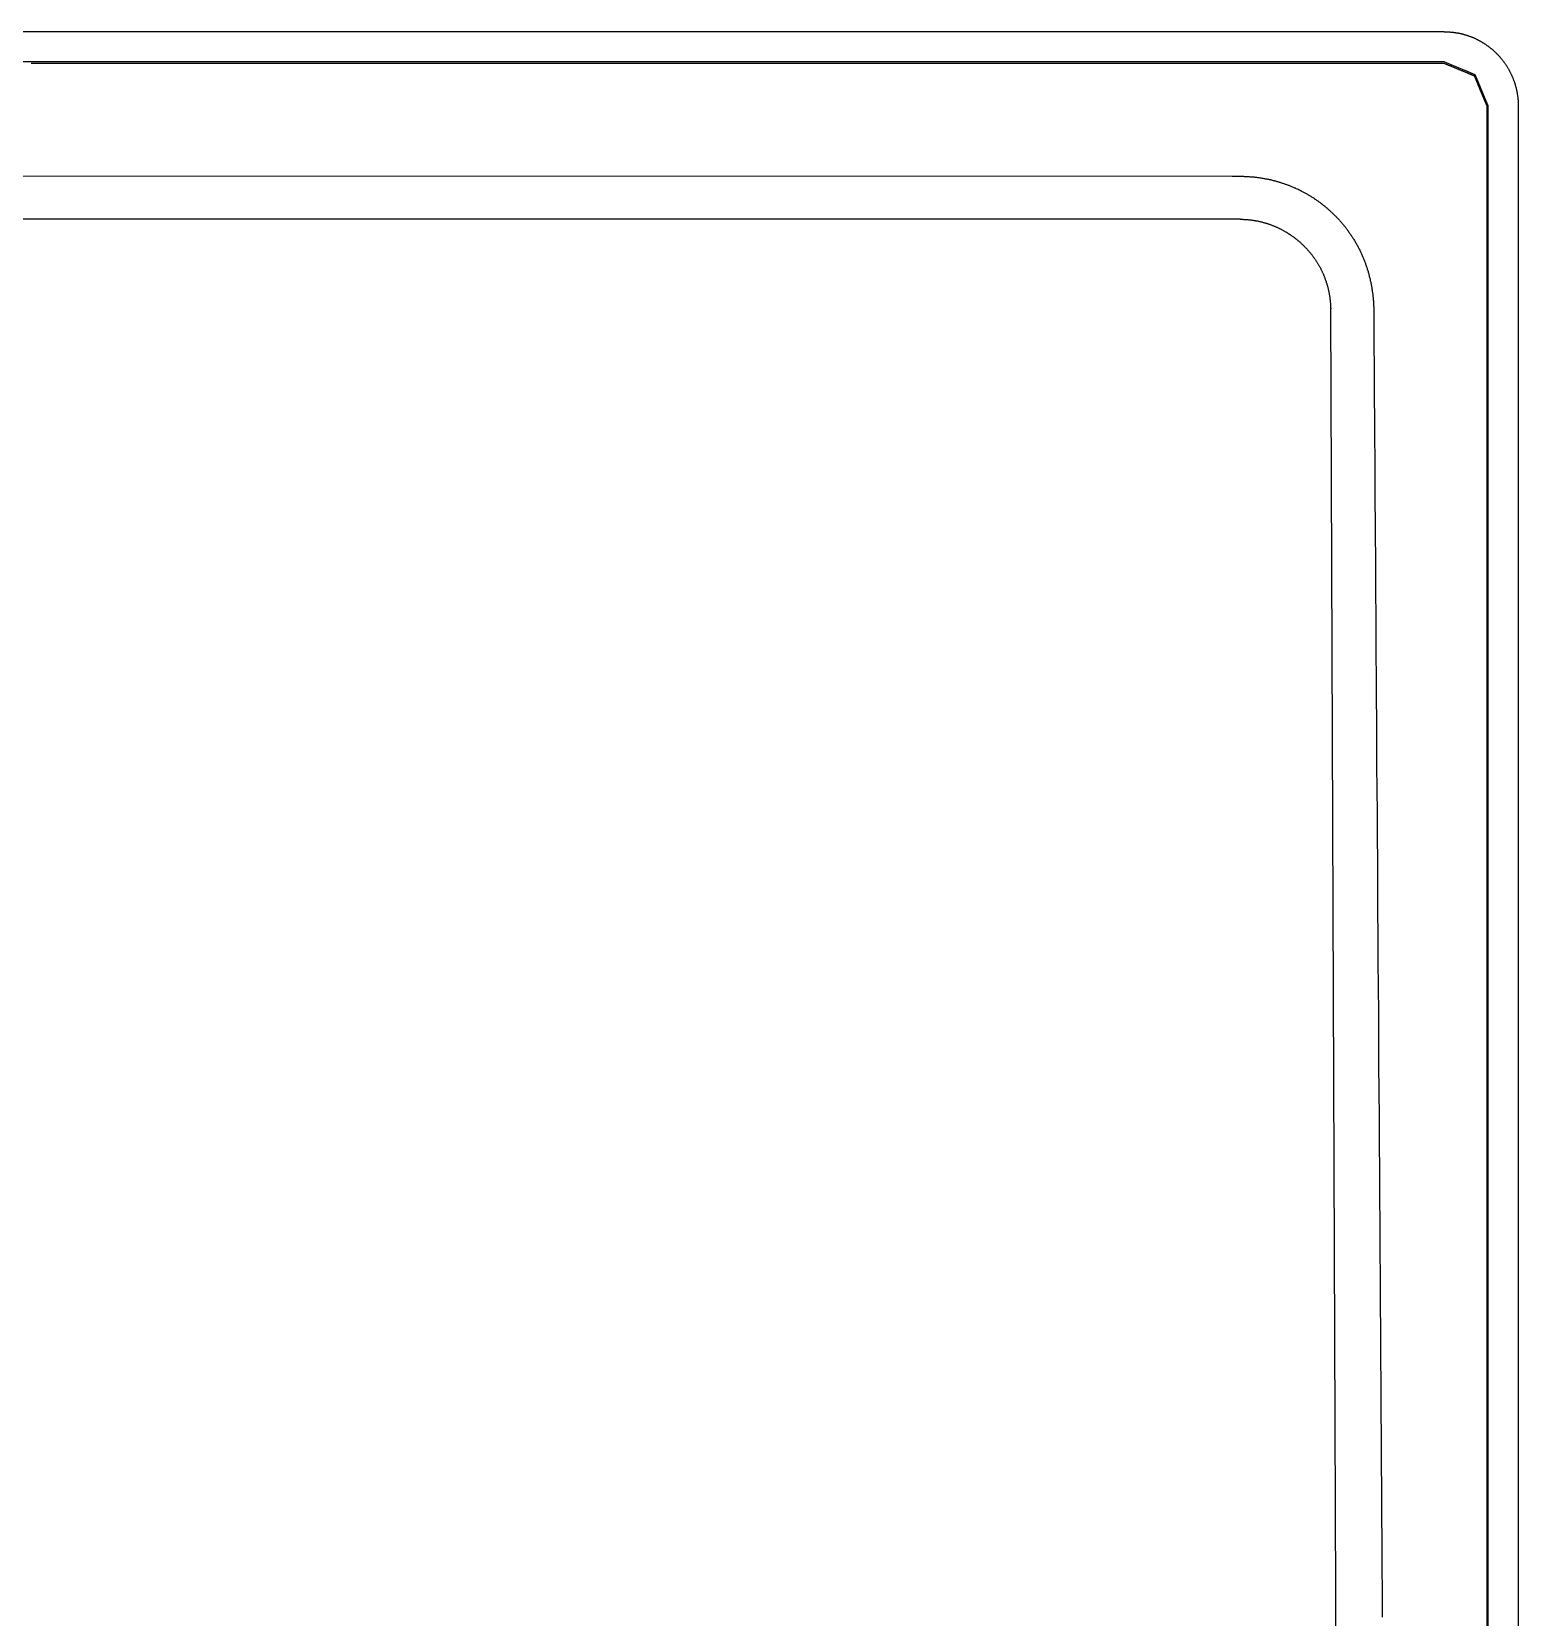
# Model space of a CAD drawing. Extents: x 0 to 60, y -32 to 0.
# Drawn here: x 45 to 60, y -16 to 0 of the extents above; entities that cross this region are included whole.
import ezdxf

# ---------------------------------------------------------------- set-up
doc = ezdxf.new("R2010")
doc.units = 0
doc.layers.get('0').update_dxf_attribs({"linetype": 'CONTINUOUS'})

msp = doc.modelspace()

# ---------------------------------------------------------------- linework, layer by layer
for points in [[(59.252, 0), (0.748, 0)], [(57.192, -1.893), (42.923, -1.893), (42.851, -1.865), (42.73, -1.819), (42.657, -1.791), (42.624, -1.72), (42.578, -1.621), (42.545, -1.55), (42.545, -1.471), (42.547, -0.397), (42.547, -0.318)], [(60, -23.427), (59.932, -23.387), (59.85, -23.338), (59.783, -23.299), (59.755, -23.225), (59.723, -23.137), (59.695, -23.063), (59.695, -0.748), (59.665, -0.676), (59.595, -0.507), (59.565, -0.434), (59.493, -0.404), (59.324, -0.334), (59.252, -0.304), (42.75, -0.304)], [(60, -0.748), (60, -32)], [(42.546, -1.445), (42.66, -1.455), (42.738, -1.455), (57.114, -1.459), (57.192, -1.459)], [(58.182, -21.815), (58.107, -2.797)]]:
    msp.add_lwpolyline(points)
for points in [[(59.252, 0, 0), (59.257, 0, 0), (59.262, 0, 0), (59.268, 0, 0), (59.273, 0, 0), (59.278, 0, 0), (59.283, -0.001, 0), (59.289, -0.001, 0), (59.294, -0.001, 0), (59.299, -0.001, 0), (59.304, -0.002, 0), (59.31, -0.002, 0), (59.315, -0.003, 0), (59.32, -0.003, 0), (59.325, -0.004, 0), (59.33, -0.004, 0), (59.336, -0.005, 0), (59.341, -0.005, 0), (59.346, -0.006, 0), (59.351, -0.007, 0), (59.356, -0.007, 0), (59.361, -0.008, 0), (59.366, -0.009, 0), (59.371, -0.01, 0), (59.377, -0.01, 0), (59.382, -0.011, 0), (59.387, -0.012, 0), (59.392, -0.013, 0), (59.397, -0.014, 0), (59.402, -0.015, 0), (59.407, -0.016, 0), (59.412, -0.017, 0), (59.417, -0.018, 0), (59.422, -0.019, 0), (59.427, -0.021, 0), (59.432, -0.022, 0), (59.437, -0.023, 0), (59.441, -0.024, 0), (59.447, -0.026, 0), (59.451, -0.027, 0), (59.456, -0.028, 0), (59.461, -0.03, 0), (59.466, -0.031, 0), (59.471, -0.033, 0), (59.476, -0.034, 0), (59.48, -0.036, 0), (59.485, -0.037, 0), (59.49, -0.039, 0), (59.495, -0.04, 0), (59.499, -0.042, 0), (59.504, -0.044, 0), (59.509, -0.045, 0), (59.514, -0.047, 0), (59.518, -0.049, 0), (59.523, -0.051, 0), (59.528, -0.053, 0), (59.532, -0.054, 0), (59.537, -0.056, 0), (59.542, -0.058, 0), (59.546, -0.06, 0), (59.551, -0.062, 0), (59.555, -0.064, 0), (59.56, -0.066, 0), (59.565, -0.068, 0), (59.569, -0.07, 0), (59.574, -0.073, 0), (59.578, -0.075, 0), (59.583, -0.077, 0), (59.587, -0.079, 0), (59.591, -0.081, 0), (59.596, -0.084, 0), (59.6, -0.086, 0), (59.605, -0.088, 0), (59.609, -0.091, 0), (59.613, -0.093, 0), (59.618, -0.095, 0), (59.622, -0.098, 0), (59.626, -0.1, 0), (59.63, -0.103, 0), (59.635, -0.105, 0), (59.639, -0.108, 0), (59.643, -0.111, 0), (59.648, -0.113, 0), (59.652, -0.116, 0), (59.656, -0.118, 0), (59.66, -0.121, 0), (59.664, -0.124, 0), (59.668, -0.127, 0), (59.672, -0.129, 0), (59.676, -0.132, 0), (59.68, -0.135, 0), (59.684, -0.138, 0), (59.688, -0.141, 0), (59.692, -0.144, 0), (59.696, -0.147, 0), (59.7, -0.149, 0), (59.704, -0.152, 0), (59.708, -0.155, 0), (59.712, -0.158, 0), (59.716, -0.161, 0), (59.72, -0.165, 0), (59.724, -0.168, 0), (59.727, -0.171, 0), (59.731, -0.174, 0), (59.735, -0.177, 0), (59.739, -0.18, 0), (59.742, -0.184, 0), (59.746, -0.187, 0), (59.75, -0.19, 0), (59.753, -0.193, 0), (59.757, -0.197, 0), (59.761, -0.2, 0), (59.764, -0.204, 0), (59.769, -0.208, 0), (59.773, -0.212, 0), (59.777, -0.216, 0), (59.781, -0.22, 0), (59.785, -0.224, 0), (59.789, -0.228, 0), (59.793, -0.232, 0), (59.797, -0.236, 0), (59.801, -0.24, 0), (59.805, -0.245, 0), (59.809, -0.249, 0), (59.812, -0.253, 0), (59.816, -0.257, 0), (59.82, -0.262, 0), (59.824, -0.266, 0), (59.827, -0.27, 0), (59.831, -0.275, 0), (59.834, -0.279, 0), (59.838, -0.283, 0), (59.841, -0.288, 0), (59.845, -0.292, 0), (59.848, -0.297, 0), (59.852, -0.301, 0), (59.855, -0.306, 0), (59.858, -0.31, 0), (59.861, -0.315, 0), (59.865, -0.319, 0), (59.868, -0.324, 0), (59.871, -0.328, 0), (59.874, -0.333, 0), (59.877, -0.338, 0), (59.88, -0.342, 0), (59.883, -0.347, 0), (59.886, -0.352, 0), (59.889, -0.356, 0), (59.892, -0.361, 0), (59.895, -0.366, 0), (59.898, -0.371, 0), (59.9, -0.375, 0), (59.903, -0.38, 0), (59.906, -0.385, 0), (59.908, -0.39, 0), (59.911, -0.395, 0), (59.913, -0.399, 0), (59.916, -0.404, 0), (59.919, -0.409, 0), (59.921, -0.414, 0), (59.923, -0.419, 0), (59.926, -0.424, 0), (59.928, -0.429, 0), (59.931, -0.434, 0), (59.933, -0.439, 0), (59.935, -0.444, 0), (59.937, -0.449, 0), (59.939, -0.454, 0), (59.941, -0.459, 0), (59.944, -0.464, 0), (59.946, -0.469, 0), (59.948, -0.474, 0), (59.95, -0.479, 0), (59.952, -0.484, 0), (59.953, -0.489, 0), (59.955, -0.494, 0), (59.957, -0.499, 0), (59.959, -0.505, 0), (59.961, -0.51, 0), (59.962, -0.515, 0), (59.964, -0.52, 0), (59.966, -0.525, 0), (59.967, -0.53, 0), (59.969, -0.535, 0), (59.97, -0.541, 0), (59.972, -0.546, 0), (59.973, -0.551, 0), (59.975, -0.556, 0), (59.976, -0.562, 0), (59.977, -0.567, 0), (59.979, -0.572, 0), (59.98, -0.577, 0), (59.981, -0.583, 0), (59.982, -0.588, 0), (59.983, -0.593, 0), (59.984, -0.598, 0), (59.986, -0.604, 0), (59.987, -0.609, 0), (59.988, -0.614, 0), (59.989, -0.62, 0), (59.989, -0.625, 0), (59.99, -0.63, 0), (59.991, -0.636, 0), (59.992, -0.641, 0), (59.993, -0.646, 0), (59.993, -0.652, 0), (59.994, -0.657, 0), (59.995, -0.662, 0), (59.995, -0.668, 0), (59.996, -0.673, 0), (59.996, -0.678, 0), (59.997, -0.684, 0), (59.998, -0.689, 0), (59.998, -0.694, 0), (59.998, -0.7, 0), (59.999, -0.705, 0), (59.999, -0.71, 0), (59.999, -0.716, 0), (59.999, -0.721, 0), (60, -0.727, 0), (60, -0.732, 0), (60, -0.737, 0), (60, -0.743, 0), (60, -0.748, 0)], [(44.995, -0.318, 0), (45.168, -0.318, 0), (45.346, -0.318, 0), (45.529, -0.318, 0), (45.716, -0.318, 0), (45.908, -0.318, 0), (46.105, -0.318, 0), (46.306, -0.318, 0), (46.511, -0.318, 0), (46.72, -0.318, 0), (46.933, -0.318, 0), (47.149, -0.318, 0), (47.369, -0.318, 0), (47.591, -0.318, 0), (47.816, -0.318, 0), (48.045, -0.318, 0), (48.275, -0.318, 0), (48.508, -0.318, 0), (48.743, -0.318, 0), (48.98, -0.318, 0), (49.219, -0.318, 0), (49.459, -0.318, 0), (49.7, -0.318, 0), (49.943, -0.318, 0), (50.186, -0.318, 0), (50.43, -0.318, 0), (50.675, -0.318, 0), (50.92, -0.318, 0), (51.165, -0.318, 0), (51.41, -0.318, 0), (51.655, -0.318, 0), (51.9, -0.318, 0), (52.143, -0.318, 0), (52.386, -0.318, 0), (52.628, -0.318, 0), (52.869, -0.318, 0), (53.108, -0.318, 0), (53.346, -0.318, 0), (53.581, -0.318, 0), (53.815, -0.318, 0), (54.047, -0.318, 0), (54.276, -0.318, 0), (54.502, -0.318, 0), (54.726, -0.318, 0), (54.946, -0.318, 0), (55.164, -0.318, 0), (55.378, -0.318, 0), (55.588, -0.318, 0), (55.795, -0.318, 0), (55.997, -0.318, 0), (56.196, -0.318, 0), (56.39, -0.318, 0), (56.579, -0.318, 0), (56.764, -0.318, 0), (56.943, -0.318, 0), (57.118, -0.318, 0), (57.287, -0.318, 0), (57.451, -0.318, 0), (57.608, -0.318, 0), (57.76, -0.318, 0), (57.906, -0.318, 0), (58.045, -0.318, 0), (58.178, -0.318, 0), (58.304, -0.318, 0), (58.423, -0.318, 0), (58.535, -0.318, 0), (58.64, -0.318, 0), (58.737, -0.318, 0), (58.826, -0.318, 0), (58.907, -0.318, 0), (58.981, -0.318, 0), (59.046, -0.318, 0), (59.102, -0.318, 0), (59.15, -0.318, 0), (59.189, -0.318, 0), (59.218, -0.318, 0), (59.239, -0.318, 0), (59.25, -0.318, 0), (59.252, -0.318, 0), (59.252, -0.318, 0), (59.252, -0.319, 0), (59.253, -0.319, 0), (59.253, -0.319, 0), (59.254, -0.319, 0), (59.255, -0.32, 0), (59.256, -0.32, 0), (59.258, -0.321, 0), (59.259, -0.322, 0), (59.261, -0.322, 0), (59.263, -0.323, 0), (59.265, -0.324, 0), (59.267, -0.325, 0), (59.269, -0.325, 0), (59.271, -0.326, 0), (59.273, -0.327, 0), (59.276, -0.328, 0), (59.279, -0.33, 0), (59.282, -0.331, 0), (59.285, -0.332, 0), (59.288, -0.333, 0), (59.291, -0.334, 0), (59.294, -0.336, 0), (59.297, -0.337, 0), (59.301, -0.339, 0), (59.304, -0.34, 0), (59.308, -0.342, 0), (59.311, -0.343, 0), (59.315, -0.345, 0), (59.319, -0.346, 0), (59.323, -0.348, 0), (59.327, -0.349, 0), (59.331, -0.351, 0), (59.335, -0.353, 0), (59.339, -0.354, 0), (59.343, -0.356, 0), (59.347, -0.358, 0), (59.352, -0.36, 0), (59.356, -0.362, 0), (59.361, -0.363, 0), (59.365, -0.365, 0), (59.369, -0.367, 0), (59.374, -0.369, 0), (59.378, -0.371, 0), (59.383, -0.373, 0), (59.387, -0.374, 0), (59.392, -0.376, 0), (59.397, -0.378, 0), (59.401, -0.38, 0), (59.406, -0.382, 0), (59.41, -0.384, 0), (59.415, -0.386, 0), (59.419, -0.388, 0), (59.424, -0.39, 0), (59.428, -0.391, 0), (59.433, -0.393, 0), (59.437, -0.395, 0), (59.442, -0.397, 0), (59.446, -0.399, 0), (59.451, -0.401, 0), (59.455, -0.402, 0), (59.459, -0.404, 0), (59.464, -0.406, 0), (59.468, -0.408, 0), (59.472, -0.409, 0), (59.476, -0.411, 0), (59.48, -0.413, 0), (59.484, -0.414, 0), (59.488, -0.416, 0), (59.492, -0.418, 0), (59.495, -0.419, 0), (59.499, -0.421, 0), (59.503, -0.422, 0), (59.506, -0.424, 0), (59.51, -0.425, 0), (59.513, -0.426, 0), (59.516, -0.428, 0), (59.519, -0.429, 0), (59.523, -0.43, 0), (59.525, -0.431, 0), (59.528, -0.433, 0), (59.531, -0.434, 0), (59.533, -0.435, 0), (59.536, -0.436, 0), (59.538, -0.437, 0), (59.541, -0.438, 0), (59.542, -0.439, 0), (59.544, -0.439, 0), (59.546, -0.44, 0), (59.548, -0.441, 0), (59.549, -0.441, 0), (59.551, -0.442, 0), (59.552, -0.442, 0), (59.553, -0.443, 0), (59.554, -0.443, 0), (59.554, -0.443, 0), (59.555, -0.444, 0), (59.555, -0.444, 0), (59.556, -0.444, 0), (59.556, -0.444, 0), (59.556, -0.444, 0), (59.556, -0.444, 0), (59.556, -0.444, 0), (59.556, -0.444, 0), (59.556, -0.445, 0), (59.556, -0.445, 0), (59.556, -0.445, 0), (59.556, -0.445, 0), (59.556, -0.446, 0), (59.556, -0.446, 0), (59.557, -0.447, 0), (59.557, -0.447, 0), (59.557, -0.448, 0), (59.557, -0.448, 0), (59.557, -0.449, 0), (59.558, -0.449, 0), (59.558, -0.45, 0), (59.558, -0.45, 0), (59.559, -0.451, 0), (59.559, -0.452, 0), (59.559, -0.453, 0), (59.559, -0.453, 0), (59.56, -0.454, 0), (59.56, -0.455, 0), (59.56, -0.456, 0), (59.561, -0.457, 0), (59.561, -0.457, 0), (59.562, -0.458, 0), (59.562, -0.459, 0), (59.562, -0.46, 0), (59.563, -0.461, 0), (59.563, -0.462, 0), (59.563, -0.463, 0), (59.564, -0.464, 0), (59.564, -0.465, 0), (59.565, -0.466, 0), (59.565, -0.467, 0), (59.565, -0.468, 0), (59.566, -0.469, 0), (59.566, -0.47, 0), (59.567, -0.471, 0), (59.567, -0.472, 0), (59.568, -0.473, 0), (59.568, -0.474, 0), (59.569, -0.476, 0), (59.569, -0.477, 0), (59.569, -0.478, 0), (59.57, -0.479, 0), (59.57, -0.48, 0), (59.571, -0.481, 0), (59.571, -0.482, 0), (59.572, -0.483, 0), (59.572, -0.484, 0), (59.572, -0.485, 0), (59.573, -0.486, 0), (59.573, -0.488, 0), (59.574, -0.489, 0), (59.574, -0.49, 0), (59.575, -0.491, 0), (59.575, -0.492, 0), (59.575, -0.493, 0), (59.576, -0.494, 0), (59.576, -0.495, 0), (59.577, -0.496, 0), (59.577, -0.497, 0), (59.578, -0.498, 0), (59.578, -0.499, 0), (59.578, -0.5, 0), (59.579, -0.501, 0), (59.579, -0.502, 0), (59.58, -0.503, 0), (59.58, -0.503, 0), (59.58, -0.504, 0), (59.581, -0.505, 0), (59.581, -0.506, 0), (59.581, -0.507, 0), (59.581, -0.507, 0), (59.582, -0.508, 0), (59.582, -0.509, 0), (59.582, -0.51, 0), (59.583, -0.51, 0), (59.583, -0.511, 0), (59.583, -0.512, 0), (59.583, -0.512, 0), (59.584, -0.513, 0), (59.584, -0.513, 0), (59.584, -0.514, 0), (59.584, -0.514, 0), (59.584, -0.515, 0), (59.585, -0.515, 0), (59.585, -0.515, 0), (59.585, -0.516, 0), (59.585, -0.516, 0), (59.585, -0.516, 0), (59.585, -0.516, 0), (59.585, -0.517, 0), (59.585, -0.517, 0), (59.585, -0.517, 0), (59.585, -0.517, 0), (59.585, -0.517, 0), (59.585, -0.517, 0), (59.585, -0.517, 0), (59.586, -0.517, 0), (59.586, -0.518, 0), (59.586, -0.518, 0), (59.586, -0.519, 0), (59.586, -0.519, 0), (59.587, -0.52, 0), (59.587, -0.521, 0), (59.587, -0.522, 0), (59.588, -0.523, 0), (59.588, -0.524, 0), (59.589, -0.525, 0), (59.589, -0.526, 0), (59.59, -0.527, 0), (59.59, -0.529, 0), (59.591, -0.53, 0), (59.591, -0.531, 0), (59.592, -0.533, 0), (59.593, -0.534, 0), (59.593, -0.536, 0), (59.594, -0.538, 0), (59.595, -0.539, 0), (59.595, -0.541, 0), (59.596, -0.543, 0), (59.597, -0.545, 0), (59.598, -0.547, 0), (59.599, -0.549, 0), (59.599, -0.55, 0), (59.6, -0.553, 0), (59.601, -0.555, 0), (59.602, -0.557, 0), (59.603, -0.559, 0), (59.604, -0.561, 0), (59.605, -0.563, 0), (59.605, -0.565, 0), (59.606, -0.568, 0), (59.607, -0.57, 0), (59.608, -0.572, 0), (59.609, -0.574, 0), (59.61, -0.577, 0), (59.611, -0.579, 0), (59.612, -0.581, 0), (59.613, -0.584, 0), (59.614, -0.586, 0), (59.615, -0.588, 0), (59.616, -0.591, 0), (59.617, -0.593, 0), (59.618, -0.596, 0), (59.619, -0.598, 0), (59.62, -0.6, 0), (59.621, -0.603, 0), (59.622, -0.605, 0), (59.623, -0.608, 0), (59.624, -0.61, 0), (59.625, -0.612, 0), (59.626, -0.615, 0), (59.627, -0.617, 0), (59.628, -0.619, 0), (59.629, -0.621, 0), (59.63, -0.624, 0), (59.631, -0.626, 0), (59.632, -0.628, 0), (59.633, -0.63, 0), (59.633, -0.633, 0), (59.634, -0.635, 0), (59.635, -0.637, 0), (59.636, -0.639, 0), (59.637, -0.641, 0), (59.638, -0.643, 0), (59.639, -0.645, 0), (59.639, -0.647, 0), (59.64, -0.649, 0), (59.641, -0.651, 0), (59.642, -0.652, 0), (59.642, -0.654, 0), (59.643, -0.656, 0), (59.644, -0.657, 0), (59.644, -0.659, 0), (59.645, -0.66, 0), (59.646, -0.662, 0), (59.646, -0.663, 0), (59.647, -0.665, 0), (59.647, -0.666, 0), (59.648, -0.667, 0), (59.648, -0.668, 0), (59.649, -0.669, 0), (59.649, -0.67, 0), (59.65, -0.671, 0), (59.65, -0.672, 0), (59.65, -0.673, 0), (59.65, -0.673, 0), (59.651, -0.674, 0), (59.651, -0.675, 0), (59.651, -0.675, 0), (59.651, -0.675, 0), (59.651, -0.676, 0), (59.651, -0.676, 0), (59.651, -0.676, 0), (59.651, -0.676, 0), (59.651, -0.676, 0), (59.651, -0.676, 0), (59.651, -0.676, 0), (59.652, -0.676, 0), (59.652, -0.677, 0), (59.652, -0.677, 0), (59.652, -0.677, 0), (59.652, -0.677, 0), (59.652, -0.678, 0), (59.652, -0.678, 0), (59.653, -0.679, 0), (59.653, -0.679, 0), (59.653, -0.68, 0), (59.653, -0.68, 0), (59.653, -0.681, 0), (59.654, -0.681, 0), (59.654, -0.682, 0), (59.654, -0.683, 0), (59.654, -0.683, 0), (59.655, -0.684, 0), (59.655, -0.685, 0), (59.655, -0.685, 0), (59.656, -0.686, 0), (59.656, -0.687, 0), (59.656, -0.688, 0), (59.657, -0.689, 0), (59.657, -0.689, 0), (59.657, -0.69, 0), (59.658, -0.691, 0), (59.658, -0.692, 0), (59.659, -0.693, 0), (59.659, -0.694, 0), (59.66, -0.695, 0), (59.66, -0.696, 0), (59.66, -0.697, 0), (59.661, -0.698, 0), (59.661, -0.699, 0), (59.662, -0.7, 0), (59.662, -0.701, 0), (59.662, -0.702, 0), (59.663, -0.703, 0), (59.663, -0.704, 0), (59.664, -0.705, 0), (59.664, -0.706, 0), (59.665, -0.707, 0), (59.665, -0.709, 0), (59.666, -0.71, 0), (59.666, -0.711, 0), (59.666, -0.712, 0), (59.667, -0.713, 0), (59.667, -0.714, 0), (59.668, -0.715, 0), (59.668, -0.716, 0), (59.669, -0.717, 0), (59.669, -0.718, 0), (59.67, -0.719, 0), (59.67, -0.72, 0), (59.671, -0.721, 0), (59.671, -0.723, 0), (59.671, -0.724, 0), (59.672, -0.725, 0), (59.672, -0.726, 0), (59.673, -0.727, 0), (59.673, -0.728, 0), (59.673, -0.729, 0), (59.674, -0.73, 0), (59.674, -0.731, 0), (59.675, -0.731, 0), (59.675, -0.732, 0), (59.675, -0.733, 0), (59.676, -0.734, 0), (59.676, -0.735, 0), (59.677, -0.736, 0), (59.677, -0.737, 0), (59.677, -0.738, 0), (59.678, -0.738, 0), (59.678, -0.739, 0), (59.678, -0.74, 0), (59.679, -0.741, 0), (59.679, -0.741, 0), (59.679, -0.742, 0), (59.679, -0.742, 0), (59.68, -0.743, 0), (59.68, -0.744, 0), (59.68, -0.744, 0), (59.68, -0.745, 0), (59.681, -0.745, 0), (59.681, -0.746, 0), (59.681, -0.746, 0), (59.681, -0.746, 0), (59.681, -0.747, 0), (59.681, -0.747, 0), (59.681, -0.747, 0), (59.681, -0.748, 0), (59.682, -0.748, 0), (59.682, -0.748, 0), (59.682, -0.748, 0), (59.682, -0.748, 0), (59.682, -0.748, 0), (59.682, -0.753, 0), (59.682, -0.77, 0), (59.682, -0.799, 0), (59.682, -0.841, 0), (59.682, -0.894, 0), (59.682, -0.958, 0), (59.682, -1.034, 0), (59.682, -1.12, 0), (59.682, -1.218, 0), (59.682, -1.325, 0), (59.682, -1.443, 0), (59.682, -1.571, 0), (59.682, -1.708, 0), (59.682, -1.855, 0), (59.682, -2.011, 0), (59.682, -2.176, 0), (59.682, -2.349, 0), (59.682, -2.531, 0), (59.682, -2.721, 0), (59.682, -2.919, 0), (59.682, -3.124, 0), (59.682, -3.337, 0), (59.682, -3.557, 0), (59.682, -3.784, 0), (59.682, -4.017, 0), (59.682, -4.257, 0), (59.682, -4.503, 0), (59.682, -4.755, 0), (59.682, -5.012, 0), (59.682, -5.275, 0), (59.682, -5.543, 0), (59.682, -5.815, 0), (59.682, -6.093, 0), (59.682, -6.374, 0), (59.682, -6.66, 0), (59.682, -6.949, 0), (59.682, -7.242, 0), (59.682, -7.538, 0), (59.682, -7.838, 0), (59.682, -8.14, 0), (59.682, -8.445, 0), (59.682, -8.752, 0), (59.682, -9.061, 0), (59.682, -9.372, 0), (59.682, -9.684, 0), (59.682, -9.998, 0), (59.682, -10.313, 0), (59.682, -10.628, 0), (59.682, -10.944, 0), (59.682, -11.261, 0), (59.682, -11.577, 0), (59.682, -11.893, 0), (59.682, -12.209, 0), (59.682, -12.524, 0), (59.682, -12.837, 0), (59.682, -13.15, 0), (59.682, -13.461, 0), (59.682, -13.77, 0), (59.682, -14.078, 0), (59.682, -14.383, 0), (59.682, -14.685, 0), (59.682, -14.985, 0), (59.682, -15.282, 0), (59.682, -15.575, 0), (59.682, -15.865, 0), (59.682, -16.151, 0)], [(57.192, -1.459, 0), (57.201, -1.459, 0), (57.209, -1.459, 0), (57.218, -1.459, 0), (57.226, -1.459, 0), (57.234, -1.46, 0), (57.243, -1.46, 0), (57.251, -1.46, 0), (57.26, -1.461, 0), (57.268, -1.461, 0), (57.276, -1.462, 0), (57.285, -1.462, 0), (57.293, -1.463, 0), (57.301, -1.463, 0), (57.309, -1.464, 0), (57.318, -1.465, 0), (57.326, -1.466, 0), (57.334, -1.466, 0), (57.342, -1.467, 0), (57.35, -1.468, 0), (57.359, -1.469, 0), (57.367, -1.47, 0), (57.375, -1.471, 0), (57.383, -1.472, 0), (57.391, -1.474, 0), (57.399, -1.475, 0), (57.407, -1.476, 0), (57.415, -1.477, 0), (57.423, -1.479, 0), (57.431, -1.48, 0), (57.439, -1.482, 0), (57.447, -1.483, 0), (57.455, -1.485, 0), (57.463, -1.486, 0), (57.471, -1.488, 0), (57.479, -1.489, 0), (57.487, -1.491, 0), (57.495, -1.493, 0), (57.502, -1.495, 0), (57.51, -1.496, 0), (57.518, -1.498, 0), (57.526, -1.5, 0), (57.534, -1.502, 0), (57.541, -1.504, 0), (57.549, -1.506, 0), (57.557, -1.508, 0), (57.564, -1.51, 0), (57.572, -1.513, 0), (57.58, -1.515, 0), (57.587, -1.517, 0), (57.595, -1.519, 0), (57.602, -1.522, 0), (57.61, -1.524, 0), (57.618, -1.527, 0), (57.625, -1.529, 0), (57.633, -1.532, 0), (57.64, -1.534, 0), (57.648, -1.537, 0), (57.655, -1.539, 0), (57.662, -1.542, 0), (57.67, -1.545, 0), (57.677, -1.548, 0), (57.684, -1.55, 0), (57.692, -1.553, 0), (57.699, -1.556, 0), (57.706, -1.559, 0), (57.713, -1.562, 0), (57.721, -1.565, 0), (57.728, -1.568, 0), (57.735, -1.571, 0), (57.742, -1.574, 0), (57.749, -1.577, 0), (57.756, -1.581, 0), (57.764, -1.584, 0), (57.77, -1.587, 0), (57.778, -1.59, 0), (57.785, -1.594, 0), (57.791, -1.597, 0), (57.798, -1.601, 0), (57.805, -1.604, 0), (57.812, -1.608, 0), (57.819, -1.611, 0), (57.826, -1.615, 0), (57.833, -1.618, 0), (57.84, -1.622, 0), (57.846, -1.626, 0), (57.853, -1.629, 0), (57.86, -1.633, 0), (57.867, -1.637, 0), (57.873, -1.641, 0), (57.88, -1.645, 0), (57.887, -1.649, 0), (57.893, -1.653, 0), (57.9, -1.657, 0), (57.906, -1.661, 0), (57.913, -1.665, 0), (57.919, -1.669, 0), (57.926, -1.673, 0), (57.932, -1.677, 0), (57.939, -1.681, 0), (57.945, -1.686, 0), (57.951, -1.69, 0), (57.958, -1.694, 0), (57.964, -1.699, 0), (57.97, -1.703, 0), (57.976, -1.707, 0), (57.983, -1.712, 0), (57.989, -1.716, 0), (57.995, -1.721, 0), (58.001, -1.725, 0), (58.007, -1.73, 0), (58.013, -1.735, 0), (58.019, -1.739, 0), (58.025, -1.744, 0), (58.031, -1.749, 0), (58.037, -1.753, 0), (58.043, -1.758, 0), (58.049, -1.763, 0), (58.055, -1.768, 0), (58.061, -1.773, 0), (58.067, -1.778, 0), (58.072, -1.783, 0), (58.078, -1.788, 0), (58.084, -1.793, 0), (58.09, -1.798, 0), (58.095, -1.803, 0), (58.101, -1.808, 0), (58.106, -1.813, 0)], [(57.192, -1.893, 0), (57.199, -1.893, 0), (57.206, -1.893, 0), (57.212, -1.893, 0), (57.219, -1.893, 0), (57.226, -1.894, 0), (57.233, -1.894, 0), (57.239, -1.894, 0), (57.246, -1.895, 0), (57.252, -1.895, 0), (57.259, -1.895, 0), (57.266, -1.896, 0), (57.272, -1.896, 0), (57.279, -1.897, 0), (57.285, -1.898, 0), (57.292, -1.898, 0), (57.298, -1.899, 0), (57.305, -1.9, 0), (57.312, -1.901, 0), (57.318, -1.902, 0), (57.325, -1.903, 0), (57.331, -1.904, 0), (57.337, -1.905, 0), (57.344, -1.906, 0), (57.35, -1.907, 0), (57.357, -1.908, 0), (57.363, -1.909, 0), (57.37, -1.91, 0), (57.376, -1.912, 0), (57.382, -1.913, 0), (57.389, -1.914, 0), (57.395, -1.916, 0), (57.401, -1.917, 0), (57.408, -1.919, 0), (57.414, -1.92, 0), (57.42, -1.922, 0), (57.427, -1.924, 0), (57.433, -1.925, 0), (57.439, -1.927, 0), (57.445, -1.929, 0), (57.452, -1.931, 0), (57.458, -1.933, 0), (57.464, -1.935, 0), (57.47, -1.937, 0), (57.476, -1.939, 0), (57.482, -1.941, 0), (57.488, -1.943, 0), (57.494, -1.945, 0), (57.5, -1.947, 0), (57.506, -1.949, 0), (57.513, -1.952, 0), (57.519, -1.954, 0), (57.524, -1.956, 0), (57.53, -1.959, 0), (57.536, -1.961, 0), (57.542, -1.963, 0), (57.548, -1.966, 0), (57.554, -1.969, 0), (57.56, -1.971, 0), (57.566, -1.974, 0), (57.572, -1.976, 0), (57.577, -1.979, 0), (57.583, -1.982, 0), (57.589, -1.985, 0), (57.595, -1.988, 0), (57.6, -1.99, 0), (57.606, -1.993, 0), (57.612, -1.996, 0), (57.617, -1.999, 0), (57.623, -2.002, 0), (57.629, -2.005, 0), (57.634, -2.008, 0), (57.64, -2.012, 0), (57.645, -2.015, 0), (57.651, -2.018, 0), (57.656, -2.021, 0), (57.662, -2.024, 0), (57.667, -2.028, 0), (57.673, -2.031, 0), (57.678, -2.035, 0), (57.683, -2.038, 0), (57.689, -2.041, 0), (57.694, -2.045, 0), (57.699, -2.048, 0), (57.705, -2.052, 0), (57.71, -2.056, 0), (57.715, -2.059, 0), (57.72, -2.063, 0), (57.725, -2.067, 0), (57.731, -2.07, 0), (57.736, -2.074, 0), (57.741, -2.078, 0), (57.746, -2.082, 0), (57.751, -2.086, 0), (57.756, -2.09, 0), (57.761, -2.094, 0), (57.766, -2.098, 0), (57.771, -2.102, 0), (57.776, -2.106, 0), (57.781, -2.11, 0), (57.785, -2.114, 0), (57.79, -2.118, 0), (57.795, -2.122, 0), (57.8, -2.127, 0), (57.805, -2.131, 0), (57.809, -2.135, 0), (57.814, -2.139, 0), (57.819, -2.144, 0), (57.823, -2.148, 0), (57.828, -2.153, 0), (57.832, -2.157, 0), (57.837, -2.161, 0), (57.842, -2.166, 0), (57.846, -2.171, 0), (57.851, -2.176, 0), (57.855, -2.18, 0), (57.86, -2.185, 0), (57.865, -2.19, 0), (57.869, -2.195, 0), (57.873, -2.2, 0), (57.878, -2.205, 0), (57.882, -2.21, 0), (57.887, -2.215, 0), (57.891, -2.22, 0), (57.895, -2.225, 0), (57.899, -2.23, 0), (57.904, -2.235, 0), (57.908, -2.24, 0), (57.912, -2.245, 0), (57.916, -2.251, 0), (57.92, -2.256, 0), (57.924, -2.261, 0), (57.928, -2.266, 0), (57.931, -2.271, 0), (57.935, -2.277, 0), (57.939, -2.282, 0), (57.943, -2.287, 0), (57.946, -2.292, 0), (57.95, -2.298, 0), (57.954, -2.303, 0), (57.957, -2.309, 0), (57.961, -2.314, 0), (57.964, -2.319, 0), (57.968, -2.325, 0), (57.971, -2.33, 0), (57.974, -2.336, 0), (57.978, -2.341, 0), (57.981, -2.347, 0), (57.984, -2.352, 0), (57.987, -2.358, 0), (57.99, -2.363, 0), (57.994, -2.369, 0), (57.997, -2.374, 0), (58, -2.38, 0), (58.003, -2.386, 0), (58.006, -2.391, 0), (58.008, -2.397, 0), (58.011, -2.403, 0), (58.014, -2.408, 0), (58.017, -2.414, 0), (58.02, -2.42, 0), (58.022, -2.425, 0), (58.025, -2.431, 0), (58.028, -2.437, 0), (58.03, -2.443, 0), (58.033, -2.448, 0), (58.035, -2.454, 0), (58.038, -2.46, 0), (58.04, -2.466, 0), (58.042, -2.472, 0), (58.045, -2.477, 0), (58.047, -2.483, 0), (58.049, -2.489, 0), (58.051, -2.495, 0), (58.053, -2.501, 0), (58.056, -2.507, 0), (58.058, -2.513, 0), (58.06, -2.518, 0), (58.062, -2.524, 0), (58.063, -2.53, 0), (58.065, -2.536, 0), (58.067, -2.542, 0), (58.069, -2.548, 0), (58.071, -2.554, 0), (58.072, -2.56, 0), (58.074, -2.566, 0), (58.076, -2.572, 0), (58.077, -2.578, 0), (58.079, -2.584, 0), (58.081, -2.59, 0), (58.082, -2.596, 0), (58.083, -2.602, 0), (58.085, -2.608, 0), (58.086, -2.614, 0), (58.087, -2.62, 0), (58.089, -2.626, 0), (58.09, -2.632, 0), (58.091, -2.638, 0), (58.092, -2.644, 0), (58.093, -2.651, 0), (58.094, -2.657, 0), (58.095, -2.663, 0), (58.096, -2.669, 0), (58.097, -2.675, 0), (58.098, -2.681, 0), (58.099, -2.687, 0), (58.1, -2.693, 0), (58.1, -2.699, 0), (58.101, -2.705, 0), (58.102, -2.711, 0), (58.102, -2.718, 0), (58.103, -2.724, 0), (58.103, -2.73, 0), (58.104, -2.736, 0), (58.104, -2.742, 0), (58.105, -2.748, 0), (58.105, -2.754, 0), (58.106, -2.76, 0), (58.106, -2.766, 0), (58.106, -2.773, 0), (58.106, -2.779, 0), (58.106, -2.785, 0), (58.107, -2.791, 0), (58.107, -2.797, 0)], [(58.106, -1.813, 0), (58.113, -1.819, 0), (58.12, -1.825, 0), (58.126, -1.832, 0), (58.133, -1.838, 0), (58.139, -1.844, 0), (58.145, -1.85, 0), (58.152, -1.857, 0), (58.158, -1.863, 0), (58.164, -1.869, 0), (58.17, -1.876, 0), (58.176, -1.882, 0), (58.183, -1.889, 0), (58.189, -1.895, 0), (58.195, -1.902, 0), (58.2, -1.909, 0), (58.206, -1.915, 0), (58.212, -1.922, 0), (58.218, -1.929, 0), (58.224, -1.935, 0), (58.229, -1.942, 0), (58.235, -1.949, 0), (58.241, -1.956, 0), (58.246, -1.963, 0), (58.252, -1.969, 0), (58.257, -1.976, 0), (58.262, -1.983, 0), (58.268, -1.99, 0), (58.273, -1.997, 0), (58.278, -2.004, 0), (58.283, -2.011, 0), (58.288, -2.018, 0), (58.293, -2.026, 0), (58.298, -2.033, 0), (58.303, -2.04, 0), (58.308, -2.047, 0), (58.313, -2.054, 0), (58.318, -2.062, 0), (58.323, -2.069, 0), (58.327, -2.076, 0), (58.332, -2.083, 0), (58.337, -2.091, 0), (58.341, -2.098, 0), (58.346, -2.106, 0), (58.35, -2.113, 0), (58.355, -2.12, 0), (58.359, -2.128, 0), (58.363, -2.135, 0), (58.367, -2.143, 0), (58.372, -2.151, 0), (58.376, -2.158, 0), (58.38, -2.166, 0), (58.384, -2.173, 0), (58.388, -2.181, 0), (58.392, -2.189, 0), (58.396, -2.196, 0), (58.4, -2.204, 0), (58.403, -2.212, 0), (58.407, -2.22, 0), (58.411, -2.227, 0), (58.414, -2.235, 0), (58.418, -2.243, 0), (58.421, -2.251, 0), (58.425, -2.259, 0), (58.428, -2.267, 0), (58.432, -2.274, 0), (58.435, -2.282, 0), (58.438, -2.29, 0), (58.441, -2.298, 0), (58.445, -2.306, 0), (58.448, -2.314, 0), (58.451, -2.322, 0), (58.454, -2.33, 0), (58.457, -2.338, 0), (58.46, -2.346, 0), (58.463, -2.354, 0), (58.465, -2.362, 0), (58.468, -2.371, 0), (58.471, -2.379, 0), (58.474, -2.387, 0), (58.476, -2.395, 0), (58.479, -2.403, 0), (58.481, -2.411, 0), (58.484, -2.42, 0), (58.486, -2.428, 0), (58.489, -2.436, 0), (58.491, -2.444, 0), (58.493, -2.453, 0), (58.495, -2.461, 0), (58.497, -2.469, 0), (58.499, -2.478, 0), (58.502, -2.486, 0), (58.504, -2.494, 0), (58.505, -2.503, 0), (58.507, -2.511, 0), (58.509, -2.519, 0), (58.511, -2.528, 0), (58.513, -2.536, 0), (58.514, -2.544, 0), (58.516, -2.553, 0), (58.518, -2.561, 0), (58.519, -2.57, 0), (58.521, -2.578, 0), (58.522, -2.587, 0), (58.523, -2.595, 0), (58.525, -2.604, 0), (58.526, -2.612, 0), (58.527, -2.621, 0), (58.529, -2.629, 0), (58.53, -2.638, 0), (58.531, -2.646, 0), (58.532, -2.655, 0), (58.533, -2.663, 0), (58.534, -2.672, 0), (58.535, -2.68, 0), (58.535, -2.689, 0), (58.536, -2.697, 0), (58.537, -2.706, 0), (58.538, -2.715, 0), (58.538, -2.723, 0), (58.539, -2.732, 0), (58.539, -2.74, 0), (58.54, -2.749, 0), (58.54, -2.758, 0), (58.54, -2.766, 0), (58.541, -2.775, 0), (58.541, -2.784, 0), (58.541, -2.792, 0)], [(58.541, -2.792, 0), (58.541, -2.792, 0), (58.541, -2.792, 0), (58.541, -2.792, 0), (58.541, -2.792, 0), (58.541, -2.793, 0), (58.541, -2.793, 0), (58.541, -2.793, 0), (58.541, -2.793, 0), (58.541, -2.794, 0), (58.541, -2.794, 0), (58.541, -2.795, 0), (58.541, -2.795, 0), (58.541, -2.795, 0), (58.541, -2.796, 0), (58.541, -2.796, 0), (58.541, -2.797, 0), (58.541, -2.798, 0), (58.541, -2.798, 0), (58.541, -2.799, 0), (58.541, -2.799, 0), (58.541, -2.8, 0), (58.541, -2.801, 0), (58.541, -2.802, 0), (58.541, -2.802, 0), (58.541, -2.803, 0), (58.541, -2.804, 0), (58.541, -2.805, 0), (58.541, -2.806, 0), (58.541, -2.806, 0), (58.541, -2.807, 0), (58.541, -2.808, 0), (58.541, -2.809, 0), (58.541, -2.81, 0), (58.541, -2.811, 0), (58.541, -2.812, 0), (58.541, -2.813, 0), (58.541, -2.814, 0), (58.541, -2.815, 0), (58.541, -2.816, 0), (58.541, -2.817, 0), (58.541, -2.818, 0), (58.541, -2.819, 0), (58.541, -2.82, 0), (58.541, -2.821, 0), (58.541, -2.822, 0), (58.541, -2.823, 0), (58.541, -2.825, 0), (58.541, -2.826, 0), (58.541, -2.827, 0), (58.541, -2.828, 0), (58.541, -2.829, 0), (58.541, -2.83, 0), (58.541, -2.831, 0), (58.541, -2.832, 0), (58.541, -2.833, 0), (58.541, -2.834, 0), (58.541, -2.836, 0), (58.541, -2.837, 0), (58.542, -2.838, 0), (58.542, -2.839, 0), (58.542, -2.84, 0), (58.542, -2.841, 0), (58.542, -2.842, 0), (58.542, -2.843, 0), (58.542, -2.844, 0), (58.542, -2.845, 0), (58.542, -2.846, 0), (58.542, -2.847, 0), (58.542, -2.848, 0), (58.542, -2.849, 0), (58.542, -2.85, 0), (58.542, -2.851, 0), (58.542, -2.852, 0), (58.542, -2.853, 0), (58.542, -2.854, 0), (58.542, -2.855, 0), (58.542, -2.856, 0), (58.542, -2.857, 0), (58.542, -2.858, 0), (58.542, -2.859, 0), (58.542, -2.859, 0), (58.542, -2.86, 0), (58.542, -2.861, 0), (58.542, -2.862, 0), (58.542, -2.862, 0), (58.542, -2.863, 0), (58.542, -2.864, 0), (58.542, -2.864, 0), (58.542, -2.865, 0), (58.542, -2.866, 0), (58.542, -2.866, 0), (58.542, -2.867, 0), (58.542, -2.867, 0), (58.542, -2.868, 0), (58.542, -2.868, 0), (58.542, -2.868, 0), (58.542, -2.869, 0), (58.542, -2.869, 0), (58.542, -2.869, 0), (58.542, -2.87, 0), (58.542, -2.87, 0), (58.542, -2.87, 0), (58.542, -2.87, 0), (58.542, -2.87, 0), (58.542, -2.871, 0), (58.542, -2.871, 0), (58.542, -2.873, 0), (58.542, -2.885, 0), (58.542, -2.906, 0), (58.542, -2.937, 0), (58.542, -2.978, 0), (58.543, -3.028, 0), (58.543, -3.087, 0), (58.544, -3.155, 0), (58.544, -3.231, 0), (58.545, -3.316, 0), (58.545, -3.409, 0), (58.546, -3.511, 0), (58.547, -3.62, 0), (58.547, -3.737, 0), (58.548, -3.862, 0), (58.549, -3.994, 0), (58.55, -4.133, 0), (58.551, -4.279, 0), (58.552, -4.432, 0), (58.553, -4.592, 0), (58.554, -4.758, 0), (58.555, -4.93, 0), (58.556, -5.108, 0), (58.558, -5.292, 0), (58.559, -5.481, 0), (58.56, -5.676, 0), (58.561, -5.877, 0), (58.563, -6.082, 0), (58.564, -6.292, 0), (58.566, -6.507, 0), (58.567, -6.726, 0), (58.568, -6.95, 0), (58.57, -7.178, 0), (58.571, -7.409, 0), (58.573, -7.645, 0), (58.575, -7.884, 0), (58.576, -8.126, 0), (58.578, -8.371, 0), (58.579, -8.62, 0), (58.581, -8.871, 0), (58.583, -9.125, 0), (58.584, -9.381, 0), (58.586, -9.639, 0), (58.588, -9.899, 0), (58.589, -10.161, 0), (58.591, -10.425, 0), (58.593, -10.69, 0), (58.595, -10.957, 0), (58.596, -11.224, 0), (58.598, -11.492, 0), (58.6, -11.761, 0), (58.602, -12.031, 0), (58.603, -12.301, 0), (58.605, -12.571, 0), (58.607, -12.84, 0), (58.609, -13.11, 0), (58.61, -13.379, 0), (58.612, -13.647, 0), (58.614, -13.915, 0), (58.616, -14.181, 0), (58.617, -14.446, 0), (58.619, -14.71, 0), (58.621, -14.972, 0), (58.623, -15.232, 0), (58.624, -15.491, 0), (58.626, -15.747, 0), (58.627, -16, 0)]]:
    msp.add_polyline3d(points)

doc.saveas('drawing.dxf')
